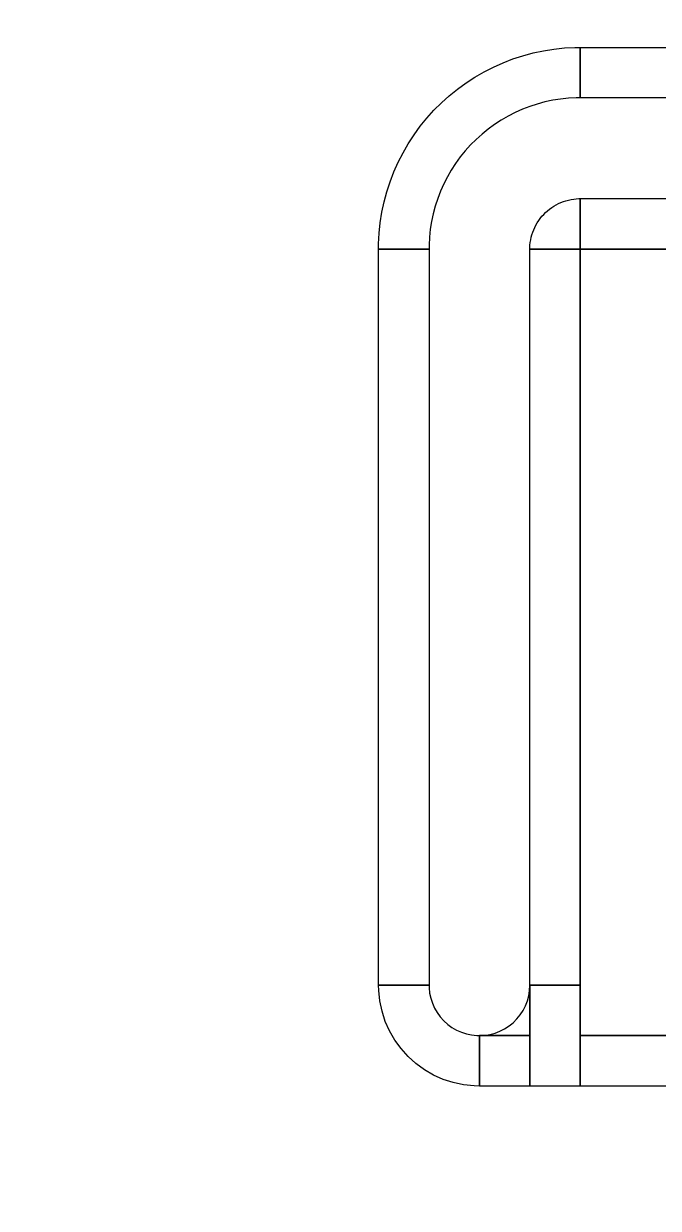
# Model space of a CAD drawing. Extents: x -50000 to 50000, y -50000 to 50000.
# Drawn here: x -19290.8 to -19039, y 38868.5 to 39338.4 of the extents above; entities that cross this region are included whole.
import ezdxf

# ---------------------------------------------------------------- set-up
doc = ezdxf.new("R2010")
doc.units = 0
doc.layers.add('FRAME', color=14, linetype='CONTINUOUS')
doc.layers.add('XOR', color=5, linetype='CONTINUOUS')

# ---------------------------------------------------------------- blocks, each defined once
blk = doc.blocks.new('CHIP_RESONATOR1')
at = {"layer": 'XOR'}
for points in [[(2350, 3149), (2350.027, 3151.094), (2350.247, 3155.277), (2350.684, 3159.442), (2351.34, 3163.579), (2352.21, 3167.676), (2353.294, 3171.721), (2354.589, 3175.705), (2356.09, 3179.615), (2357.793, 3183.441), (2359.695, 3187.173), (2361.789, 3190.8), (2364.07, 3194.312), (2366.532, 3197.701), (2369.168, 3200.956), (2371.97, 3204.068), (2374.932, 3207.03), (2378.044, 3209.832), (2381.299, 3212.468), (2384.688, 3214.93), (2388.2, 3217.211), (2391.827, 3219.305), (2395.559, 3221.207), (2399.385, 3222.91), (2403.295, 3224.411), (2407.279, 3225.706), (2411.324, 3226.79), (2415.421, 3227.66), (2419.558, 3228.316), (2423.723, 3228.753), (2427.906, 3228.973), (2430, 3229), (2430, 3209), (2428.429, 3208.979), (2425.292, 3208.815), (2422.168, 3208.487), (2419.066, 3207.995), (2415.993, 3207.342), (2412.959, 3206.529), (2409.972, 3205.558), (2407.039, 3204.433), (2404.169, 3203.155), (2401.37, 3201.729), (2398.65, 3200.158), (2396.016, 3198.448), (2393.474, 3196.601), (2391.033, 3194.624), (2388.699, 3192.522), (2386.478, 3190.301), (2384.376, 3187.967), (2382.399, 3185.526), (2380.552, 3182.984), (2378.842, 3180.35), (2377.271, 3177.63), (2375.845, 3174.831), (2374.567, 3171.961), (2373.442, 3169.028), (2372.471, 3166.041), (2371.658, 3163.007), (2371.005, 3159.934), (2370.513, 3156.832), (2370.185, 3153.708), (2370.021, 3150.571), (2370, 3149)], [(2430, 3209), (2430, 3229), (2770, 3229), (2770, 3209)], [(2410, 3149), (2410.007, 3149.524), (2410.062, 3150.569), (2410.171, 3151.611), (2410.335, 3152.645), (2410.553, 3153.669), (2410.824, 3154.68), (2411.147, 3155.676), (2411.522, 3156.654), (2411.948, 3157.61), (2412.424, 3158.543), (2412.947, 3159.45), (2413.517, 3160.328), (2414.133, 3161.175), (2414.792, 3161.989), (2415.493, 3162.767), (2416.233, 3163.507), (2417.011, 3164.208), (2417.825, 3164.867), (2418.672, 3165.483), (2419.55, 3166.053), (2420.457, 3166.576), (2421.39, 3167.052), (2422.346, 3167.478), (2423.324, 3167.853), (2424.32, 3168.176), (2425.331, 3168.447), (2426.355, 3168.665), (2427.389, 3168.829), (2428.431, 3168.938), (2429.476, 3168.993), (2430, 3169), (2430, 3149)], [(2350, 2857), (2350, 3149), (2370, 3149), (2370, 2857)], [(2410, 2857), (2410, 3149), (2430, 3149), (2430, 2857)], [(2430, 2837), (2430, 3149), (2467.5, 3149), (2467.5, 2837)], [(2390, 2817), (2387.907, 2817.055), (2383.743, 2817.492), (2379.647, 2818.363), (2375.665, 2819.657), (2371.84, 2821.36), (2368.214, 2823.453), (2364.827, 2825.914), (2361.716, 2828.716), (2358.914, 2831.827), (2356.453, 2835.214), (2354.36, 2838.84), (2352.657, 2842.665), (2351.363, 2846.647), (2350.492, 2850.743), (2350.055, 2854.907), (2350, 2857), (2370, 2857), (2370.027, 2855.953), (2370.246, 2853.871), (2370.681, 2851.824), (2371.328, 2849.833), (2372.18, 2847.92), (2373.227, 2846.107), (2374.457, 2844.414), (2375.858, 2842.858), (2377.414, 2841.457), (2379.107, 2840.227), (2380.92, 2839.18), (2382.833, 2838.328), (2384.824, 2837.681), (2386.871, 2837.246), (2388.953, 2837.027), (2390, 2837)], [(2390, 2837), (2392.091, 2837.11), (2394.158, 2837.437), (2396.18, 2837.979), (2398.135, 2838.729), (2400, 2839.679), (2401.756, 2840.82), (2403.383, 2842.137), (2404.863, 2843.617), (2406.18, 2845.244), (2407.321, 2847), (2408.271, 2848.865), (2409.021, 2850.82), (2409.563, 2852.842), (2409.89, 2854.909), (2410, 2857), (2410, 2837)], [(2410, 2817), (2410, 2857), (2430, 2857), (2430, 2817)], [(2390, 2817), (2390, 2837), (2410, 2837), (2410, 2817)]]:
    blk.add_lwpolyline(points, close=True, dxfattribs=at)
for points in [[(2598.5, 3149), (2430, 3149), (2430, 3169), (2578.5, 3169)], [(2578.5, 2817), (2430, 2817), (2430, 2837), (2598.5, 2837)]]:
    blk.add_lwpolyline(points, dxfattribs=at)

msp = doc.modelspace()

# ---------------------------------------------------------------- linework, layer by layer
at = {"layer": 'FRAME'}
for radius in [50000, 49000]:
    msp.add_circle((0, 0), radius, dxfattribs=at)

# ---------------------------------------------------------------- block references
msp.add_blockref('CHIP_RESONATOR1', (-21500, 36100))

doc.saveas('drawing.dxf')
